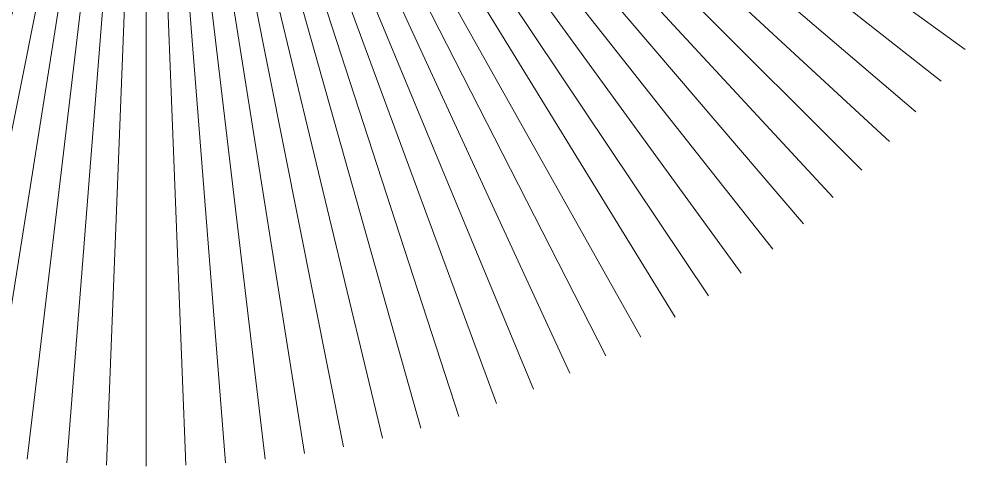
# Model space of a CAD drawing. Extents: x 173 to 8043, y -809 to 1090.
# Drawn here: x 1017 to 1777, y -809 to -449 of the extents above; entities that cross this region are included whole.
import ezdxf

# ---------------------------------------------------------------- set-up
doc = ezdxf.new("R2010")
doc.units = 0
doc.header["$MEASUREMENT"] = 0
doc.layers.get('0').update_dxf_attribs({"linetype": 'CONTINUOUS', "lineweight": 9})
doc.layers.add('Indication', color=6, linetype='CONTINUOUS', lineweight=9)

# ---------------------------------------------------------------- blocks, each defined once
blk = doc.blocks.new('*U2')
blk.add_line((-240.98, 0), (571.8, 0))
blk = doc.blocks.new('*U3')
at = {"layer": 'Indication', "color": 0, "linetype": 'ByBlock', "lineweight": -2, "transparency": 16777216}
for p, rotation in [((5996.09, -137.84), 215.9999999999851), ((6001.8, -145.38), 218.2499999999852), ((6007.8, -152.7), 220.4999999999851), ((6014.09, -159.77), 222.7499999999847), ((6020.64, -166.59), 224.9999999999844), ((6027.46, -173.15), 227.2499999999839), ((6034.54, -179.44), 229.4999999999835), ((6041.85, -185.44), 231.7499999999829), ((6049.4, -191.15), 233.9999999999825), ((6057.16, -196.56), 236.2499999999824), ((6065.13, -201.66), 238.4999999999819), ((6073.29, -206.45), 240.7499999999815), ((6081.64, -210.91), 242.999999999981), ((6090.15, -215.04), 245.2499999999809), ((6098.82, -218.83), 247.499999999981), ((6107.64, -222.28), 249.7499999999811), ((6116.58, -225.38), 251.9999999999809), ((6125.63, -228.13), 254.2499999999808), ((6134.79, -230.52), 256.4999999999808), ((6144.03, -232.54), 258.7499999999807), ((6153.35, -234.21), 260.9999999999804), ((6162.72, -235.5), 263.2499999999802), ((6172.14, -236.43), 265.4999999999801), ((6181.58, -236.99), 267.7499999999798), ((6191.04, -237.17), 269.9999999999797), ((6200.5, -236.99), 272.2499999999795), ((6209.95, -236.43), 274.4999999999793), ((6219.37, -235.5), 276.749999999979), ((6228.74, -234.21), 278.9999999999788), ((6238.06, -232.54), 281.2499999999786), ((6247.3, -230.52), 283.4999999999787), ((6256.45, -228.13), 285.7499999999786), ((6265.51, -225.38), 287.9999999999783), ((6274.45, -222.28), 290.249999999978), ((6283.26, -218.83), 292.4999999999778), ((6291.93, -215.04), 294.7499999999777), ((6300.45, -210.91), 296.9999999999775), ((6308.79, -206.45), 299.2499999999777), ((6316.95, -201.66), 301.4999999999777), ((6324.92, -196.56), 303.7499999999773), ((6332.69, -191.15), 305.9999999999773), ((6340.23, -185.44), 308.2499999999773), ((6347.55, -179.44), 310.4999999999775), ((6354.62, -173.15), 312.7499999999774), ((6361.44, -166.59), 314.9999999999773), ((6368, -159.77), 317.2499999999769), ((6374.29, -152.7), 319.4999999999764), ((6380.29, -145.38), 321.749999999976), ((6386, -137.84), 323.9999999999755)]:
    blk.add_blockref('*U2', p, dxfattribs=dict(at, rotation=rotation))

msp = doc.modelspace()

# ---------------------------------------------------------------- block references
at = {"layer": 'Indication'}
msp.add_blockref('*U3', (-5071.88681, 0.00001), dxfattribs=at)

doc.saveas('drawing.dxf')
